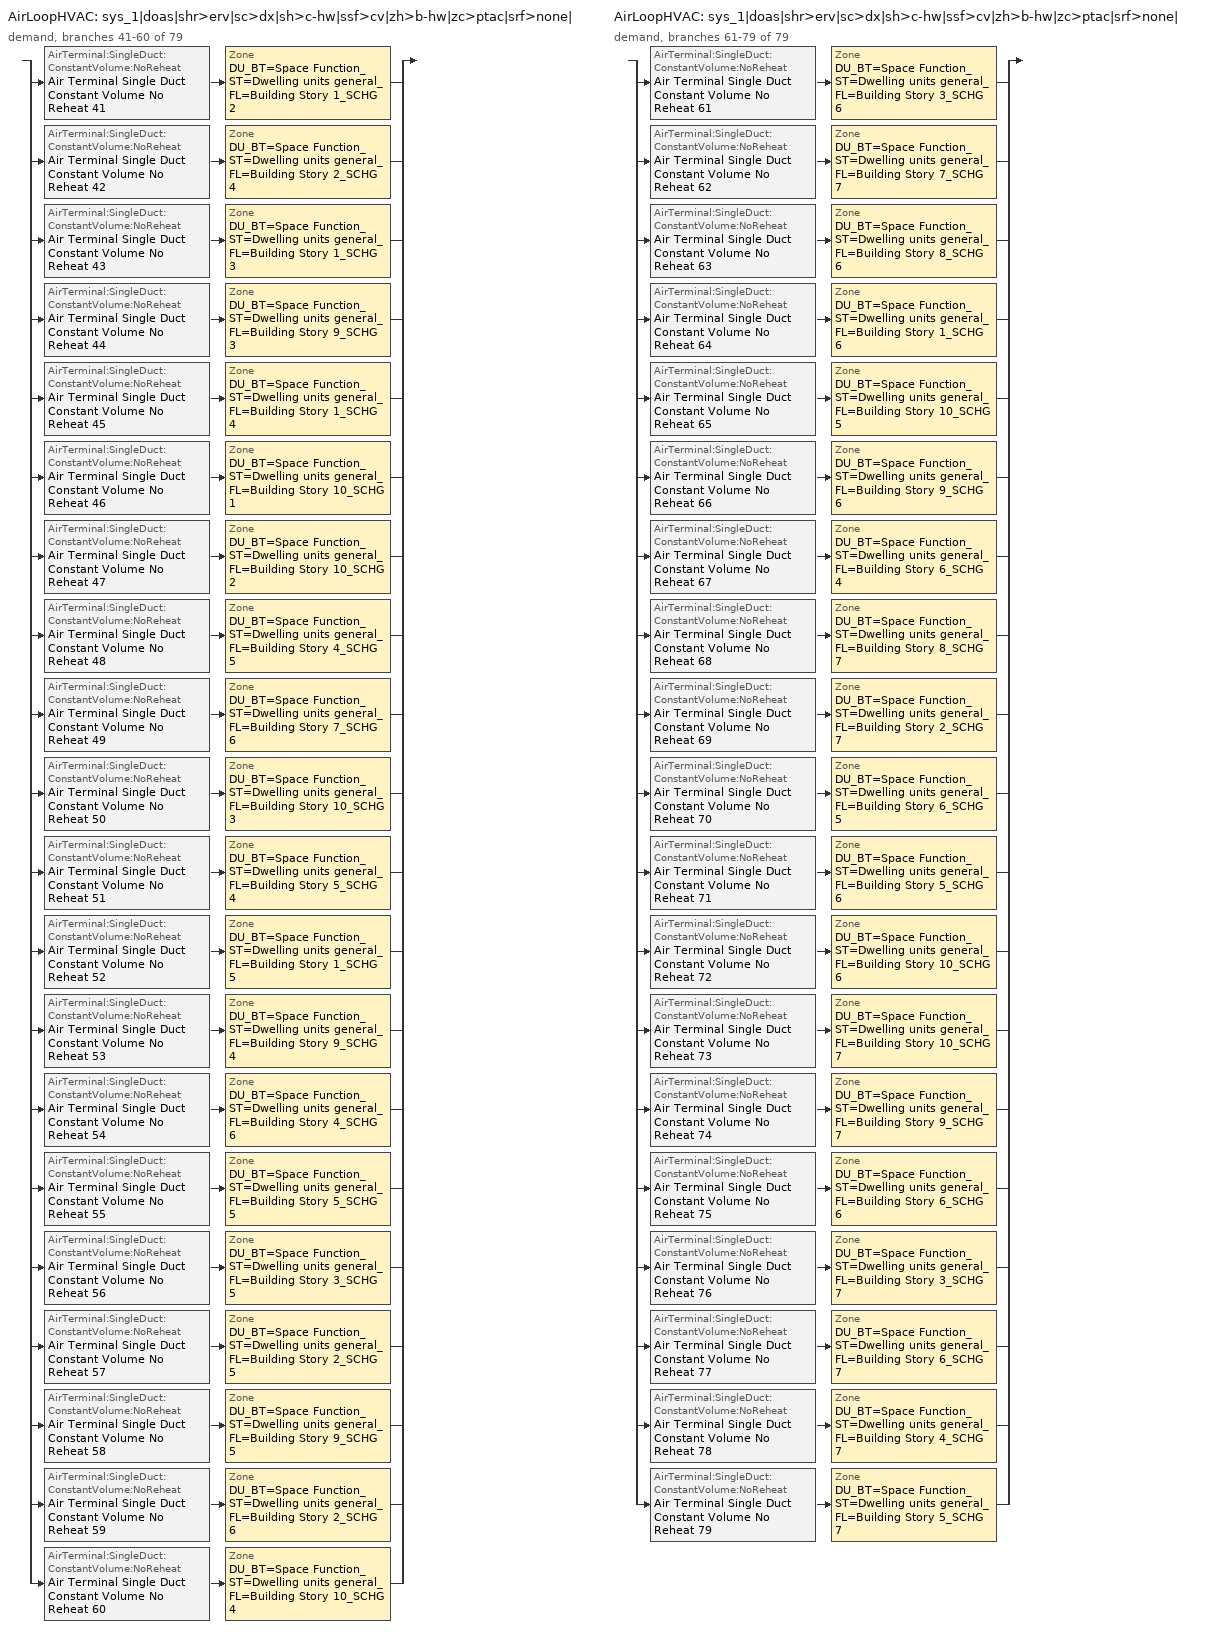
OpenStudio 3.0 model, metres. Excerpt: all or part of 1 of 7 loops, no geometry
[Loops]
AirLoopHVAC 'sys_1|doas|shr>erv|sc>dx|sh>c-hw|ssf>cv|zh>b-hw|zc>ptac|srf>none|'
 demand, branches 41-60 of 79: split
  | AirTerminal:SingleDuct:ConstantVolume:NoReheat 'Air Terminal Single Duct Constant Volume No Reheat 41' > Zone 'DU_BT=Space Function_ST=Dwelling units general_FL=Building Story 1_SCHG 2'
  | AirTerminal:SingleDuct:ConstantVolume:NoReheat 'Air Terminal Single Duct Constant Volume No Reheat 42' > Zone 'DU_BT=Space Function_ST=Dwelling units general_FL=Building Story 2_SCHG 4'
  | AirTerminal:SingleDuct:ConstantVolume:NoReheat 'Air Terminal Single Duct Constant Volume No Reheat 43' > Zone 'DU_BT=Space Function_ST=Dwelling units general_FL=Building Story 1_SCHG 3'
  | AirTerminal:SingleDuct:ConstantVolume:NoReheat 'Air Terminal Single Duct Constant Volume No Reheat 44' > Zone 'DU_BT=Space Function_ST=Dwelling units general_FL=Building Story 9_SCHG 3'
  | AirTerminal:SingleDuct:ConstantVolume:NoReheat 'Air Terminal Single Duct Constant Volume No Reheat 45' > Zone 'DU_BT=Space Function_ST=Dwelling units general_FL=Building Story 1_SCHG 4'
  | AirTerminal:SingleDuct:ConstantVolume:NoReheat 'Air Terminal Single Duct Constant Volume No Reheat 46' > Zone 'DU_BT=Space Function_ST=Dwelling units general_FL=Building Story 10_SCHG 1'
  | AirTerminal:SingleDuct:ConstantVolume:NoReheat 'Air Terminal Single Duct Constant Volume No Reheat 47' > Zone 'DU_BT=Space Function_ST=Dwelling units general_FL=Building Story 10_SCHG 2'
  | AirTerminal:SingleDuct:ConstantVolume:NoReheat 'Air Terminal Single Duct Constant Volume No Reheat 48' > Zone 'DU_BT=Space Function_ST=Dwelling units general_FL=Building Story 4_SCHG 5'
  | AirTerminal:SingleDuct:ConstantVolume:NoReheat 'Air Terminal Single Duct Constant Volume No Reheat 49' > Zone 'DU_BT=Space Function_ST=Dwelling units general_FL=Building Story 7_SCHG 6'
  | AirTerminal:SingleDuct:ConstantVolume:NoReheat 'Air Terminal Single Duct Constant Volume No Reheat 50' > Zone 'DU_BT=Space Function_ST=Dwelling units general_FL=Building Story 10_SCHG 3'
  | AirTerminal:SingleDuct:ConstantVolume:NoReheat 'Air Terminal Single Duct Constant Volume No Reheat 51' > Zone 'DU_BT=Space Function_ST=Dwelling units general_FL=Building Story 5_SCHG 4'
  | AirTerminal:SingleDuct:ConstantVolume:NoReheat 'Air Terminal Single Duct Constant Volume No Reheat 52' > Zone 'DU_BT=Space Function_ST=Dwelling units general_FL=Building Story 1_SCHG 5'
  | AirTerminal:SingleDuct:ConstantVolume:NoReheat 'Air Terminal Single Duct Constant Volume No Reheat 53' > Zone 'DU_BT=Space Function_ST=Dwelling units general_FL=Building Story 9_SCHG 4'
  | AirTerminal:SingleDuct:ConstantVolume:NoReheat 'Air Terminal Single Duct Constant Volume No Reheat 54' > Zone 'DU_BT=Space Function_ST=Dwelling units general_FL=Building Story 4_SCHG 6'
  | AirTerminal:SingleDuct:ConstantVolume:NoReheat 'Air Terminal Single Duct Constant Volume No Reheat 55' > Zone 'DU_BT=Space Function_ST=Dwelling units general_FL=Building Story 5_SCHG 5'
  | AirTerminal:SingleDuct:ConstantVolume:NoReheat 'Air Terminal Single Duct Constant Volume No Reheat 56' > Zone 'DU_BT=Space Function_ST=Dwelling units general_FL=Building Story 3_SCHG 5'
  | AirTerminal:SingleDuct:ConstantVolume:NoReheat 'Air Terminal Single Duct Constant Volume No Reheat 57' > Zone 'DU_BT=Space Function_ST=Dwelling units general_FL=Building Story 2_SCHG 5'
  | AirTerminal:SingleDuct:ConstantVolume:NoReheat 'Air Terminal Single Duct Constant Volume No Reheat 58' > Zone 'DU_BT=Space Function_ST=Dwelling units general_FL=Building Story 9_SCHG 5'
  | AirTerminal:SingleDuct:ConstantVolume:NoReheat 'Air Terminal Single Duct Constant Volume No Reheat 59' > Zone 'DU_BT=Space Function_ST=Dwelling units general_FL=Building Story 2_SCHG 6'
  | AirTerminal:SingleDuct:ConstantVolume:NoReheat 'Air Terminal Single Duct Constant Volume No Reheat 60' > Zone 'DU_BT=Space Function_ST=Dwelling units general_FL=Building Story 10_SCHG 4'
AirLoopHVAC 'sys_1|doas|shr>erv|sc>dx|sh>c-hw|ssf>cv|zh>b-hw|zc>ptac|srf>none|'
 demand, branches 61-79 of 79: split
  | AirTerminal:SingleDuct:ConstantVolume:NoReheat 'Air Terminal Single Duct Constant Volume No Reheat 61' > Zone 'DU_BT=Space Function_ST=Dwelling units general_FL=Building Story 3_SCHG 6'
  | AirTerminal:SingleDuct:ConstantVolume:NoReheat 'Air Terminal Single Duct Constant Volume No Reheat 62' > Zone 'DU_BT=Space Function_ST=Dwelling units general_FL=Building Story 7_SCHG 7'
  | AirTerminal:SingleDuct:ConstantVolume:NoReheat 'Air Terminal Single Duct Constant Volume No Reheat 63' > Zone 'DU_BT=Space Function_ST=Dwelling units general_FL=Building Story 8_SCHG 6'
  | AirTerminal:SingleDuct:ConstantVolume:NoReheat 'Air Terminal Single Duct Constant Volume No Reheat 64' > Zone 'DU_BT=Space Function_ST=Dwelling units general_FL=Building Story 1_SCHG 6'
  | AirTerminal:SingleDuct:ConstantVolume:NoReheat 'Air Terminal Single Duct Constant Volume No Reheat 65' > Zone 'DU_BT=Space Function_ST=Dwelling units general_FL=Building Story 10_SCHG 5'
  | AirTerminal:SingleDuct:ConstantVolume:NoReheat 'Air Terminal Single Duct Constant Volume No Reheat 66' > Zone 'DU_BT=Space Function_ST=Dwelling units general_FL=Building Story 9_SCHG 6'
  | AirTerminal:SingleDuct:ConstantVolume:NoReheat 'Air Terminal Single Duct Constant Volume No Reheat 67' > Zone 'DU_BT=Space Function_ST=Dwelling units general_FL=Building Story 6_SCHG 4'
  | AirTerminal:SingleDuct:ConstantVolume:NoReheat 'Air Terminal Single Duct Constant Volume No Reheat 68' > Zone 'DU_BT=Space Function_ST=Dwelling units general_FL=Building Story 8_SCHG 7'
  | AirTerminal:SingleDuct:ConstantVolume:NoReheat 'Air Terminal Single Duct Constant Volume No Reheat 69' > Zone 'DU_BT=Space Function_ST=Dwelling units general_FL=Building Story 2_SCHG 7'
  | AirTerminal:SingleDuct:ConstantVolume:NoReheat 'Air Terminal Single Duct Constant Volume No Reheat 70' > Zone 'DU_BT=Space Function_ST=Dwelling units general_FL=Building Story 6_SCHG 5'
  | AirTerminal:SingleDuct:ConstantVolume:NoReheat 'Air Terminal Single Duct Constant Volume No Reheat 71' > Zone 'DU_BT=Space Function_ST=Dwelling units general_FL=Building Story 5_SCHG 6'
  | AirTerminal:SingleDuct:ConstantVolume:NoReheat 'Air Terminal Single Duct Constant Volume No Reheat 72' > Zone 'DU_BT=Space Function_ST=Dwelling units general_FL=Building Story 10_SCHG 6'
  | AirTerminal:SingleDuct:ConstantVolume:NoReheat 'Air Terminal Single Duct Constant Volume No Reheat 73' > Zone 'DU_BT=Space Function_ST=Dwelling units general_FL=Building Story 10_SCHG 7'
  | AirTerminal:SingleDuct:ConstantVolume:NoReheat 'Air Terminal Single Duct Constant Volume No Reheat 74' > Zone 'DU_BT=Space Function_ST=Dwelling units general_FL=Building Story 9_SCHG 7'
  | AirTerminal:SingleDuct:ConstantVolume:NoReheat 'Air Terminal Single Duct Constant Volume No Reheat 75' > Zone 'DU_BT=Space Function_ST=Dwelling units general_FL=Building Story 6_SCHG 6'
  | AirTerminal:SingleDuct:ConstantVolume:NoReheat 'Air Terminal Single Duct Constant Volume No Reheat 76' > Zone 'DU_BT=Space Function_ST=Dwelling units general_FL=Building Story 3_SCHG 7'
  | AirTerminal:SingleDuct:ConstantVolume:NoReheat 'Air Terminal Single Duct Constant Volume No Reheat 77' > Zone 'DU_BT=Space Function_ST=Dwelling units general_FL=Building Story 6_SCHG 7'
  | AirTerminal:SingleDuct:ConstantVolume:NoReheat 'Air Terminal Single Duct Constant Volume No Reheat 78' > Zone 'DU_BT=Space Function_ST=Dwelling units general_FL=Building Story 4_SCHG 7'
  | AirTerminal:SingleDuct:ConstantVolume:NoReheat 'Air Terminal Single Duct Constant Volume No Reheat 79' > Zone 'DU_BT=Space Function_ST=Dwelling units general_FL=Building Story 5_SCHG 7'
[Sizing:Zone] Zone Cooling Design Supply Air Temperature Input Method=SupplyAirTemperature; Zone Cooling Design Supply Air Temperature {C}=13; Zone Cooling Design Supply Air Temperature Difference {deltaC}=11.11; Zone Heating Design Supply Air Temperature Input Method=SupplyAirTemperature; Zone Heating Design Supply Air Temperature {C}=43; Zone Heating Design Supply Air Temperature Difference {deltaC}=11.11; Zone Cooling Design Supply Air Humidity Ratio {kg-H2O/kg-air}=0.0085; Zone Heating Design Supply Air Humidity Ratio {kg-H2O/kg-air}=0.008; Zone Heating Sizing Factor=1.3; Zone Cooling Sizing Factor=1.1; Cooling Design Air Flow Method=DesignDay; Heating Design Air Flow Method=DesignDay; Account for Dedicated Outdoor Air System=No; Dedicated Outdoor Air System Control Strategy=NeutralSupplyAir; Dedicated Outdoor Air Low Setpoint Temperature for Design {C}=autosize; Dedicated Outdoor Air High Setpoint Temperature for Design {C}=autosize
DU_BT=Space Function_ST=Dwelling units general_FL=Building Story 1_SCHG 2; DU_BT=Space Function_ST=Dwelling units general_FL=Building Story 2_SCHG 4; DU_BT=Space Function_ST=Dwelling units general_FL=Building Story 1_SCHG 3; DU_BT=Space Function_ST=Dwelling units general_FL=Building Story 9_SCHG 3; DU_BT=Space Function_ST=Dwelling units general_FL=Building Story 1_SCHG 4; DU_BT=Space Function_ST=Dwelling units general_FL=Building Story 10_SCHG 1; DU_BT=Space Function_ST=Dwelling units general_FL=Building Story 10_SCHG 2; DU_BT=Space Function_ST=Dwelling units general_FL=Building Story 4_SCHG 5; DU_BT=Space Function_ST=Dwelling units general_FL=Building Story 7_SCHG 6; DU_BT=Space Function_ST=Dwelling units general_FL=Building Story 10_SCHG 3; DU_BT=Space Function_ST=Dwelling units general_FL=Building Story 5_SCHG 4; DU_BT=Space Function_ST=Dwelling units general_FL=Building Story 1_SCHG 5; DU_BT=Space Function_ST=Dwelling units general_FL=Building Story 9_SCHG 4; DU_BT=Space Function_ST=Dwelling units general_FL=Building Story 4_SCHG 6; DU_BT=Space Function_ST=Dwelling units general_FL=Building Story 5_SCHG 5; DU_BT=Space Function_ST=Dwelling units general_FL=Building Story 3_SCHG 5; DU_BT=Space Function_ST=Dwelling units general_FL=Building Story 2_SCHG 5; DU_BT=Space Function_ST=Dwelling units general_FL=Building Story 9_SCHG 5; DU_BT=Space Function_ST=Dwelling units general_FL=Building Story 2_SCHG 6; DU_BT=Space Function_ST=Dwelling units general_FL=Building Story 10_SCHG 4; DU_BT=Space Function_ST=Dwelling units general_FL=Building Story 3_SCHG 6; DU_BT=Space Function_ST=Dwelling units general_FL=Building Story 7_SCHG 7; DU_BT=Space Function_ST=Dwelling units general_FL=Building Story 8_SCHG 6; DU_BT=Space Function_ST=Dwelling units general_FL=Building Story 1_SCHG 6; DU_BT=Space Function_ST=Dwelling units general_FL=Building Story 10_SCHG 5; DU_BT=Space Function_ST=Dwelling units general_FL=Building Story 9_SCHG 6; DU_BT=Space Function_ST=Dwelling units general_FL=Building Story 6_SCHG 4; DU_BT=Space Function_ST=Dwelling units general_FL=Building Story 8_SCHG 7; DU_BT=Space Function_ST=Dwelling units general_FL=Building Story 2_SCHG 7; DU_BT=Space Function_ST=Dwelling units general_FL=Building Story 6_SCHG 5; DU_BT=Space Function_ST=Dwelling units general_FL=Building Story 5_SCHG 6; DU_BT=Space Function_ST=Dwelling units general_FL=Building Story 10_SCHG 6; DU_BT=Space Function_ST=Dwelling units general_FL=Building Story 10_SCHG 7; DU_BT=Space Function_ST=Dwelling units general_FL=Building Story 9_SCHG 7; DU_BT=Space Function_ST=Dwelling units general_FL=Building Story 6_SCHG 6; DU_BT=Space Function_ST=Dwelling units general_FL=Building Story 3_SCHG 7; DU_BT=Space Function_ST=Dwelling units general_FL=Building Story 6_SCHG 7; DU_BT=Space Function_ST=Dwelling units general_FL=Building Story 4_SCHG 7; DU_BT=Space Function_ST=Dwelling units general_FL=Building Story 5_SCHG 7
[Zone equipment]
DU_BT=Space Function_ST=Dwelling units general_FL=Building Story 1_SCHG 2: DU_BT=Space Function_ST=Dwelling units general_FL=Building Story 1_SCHG 2 PTAC, Zone HVAC Baseboard Convective Water 41, Air Terminal Single Duct Constant Volume No Reheat 41
DU_BT=Space Function_ST=Dwelling units general_FL=Building Story 2_SCHG 4: DU_BT=Space Function_ST=Dwelling units general_FL=Building Story 2_SCHG 4 PTAC, Zone HVAC Baseboard Convective Water 42, Air Terminal Single Duct Constant Volume No Reheat 42
DU_BT=Space Function_ST=Dwelling units general_FL=Building Story 1_SCHG 3: DU_BT=Space Function_ST=Dwelling units general_FL=Building Story 1_SCHG 3 PTAC, Zone HVAC Baseboard Convective Water 43, Air Terminal Single Duct Constant Volume No Reheat 43
DU_BT=Space Function_ST=Dwelling units general_FL=Building Story 9_SCHG 3: DU_BT=Space Function_ST=Dwelling units general_FL=Building Story 9_SCHG 3 PTAC, Zone HVAC Baseboard Convective Water 44, Air Terminal Single Duct Constant Volume No Reheat 44
DU_BT=Space Function_ST=Dwelling units general_FL=Building Story 1_SCHG 4: DU_BT=Space Function_ST=Dwelling units general_FL=Building Story 1_SCHG 4 PTAC, Zone HVAC Baseboard Convective Water 45, Air Terminal Single Duct Constant Volume No Reheat 45
DU_BT=Space Function_ST=Dwelling units general_FL=Building Story 10_SCHG 1: DU_BT=Space Function_ST=Dwelling units general_FL=Building Story 10_SCHG 1 PTAC, Zone HVAC Baseboard Convective Water 46, Air Terminal Single Duct Constant Volume No Reheat 46
DU_BT=Space Function_ST=Dwelling units general_FL=Building Story 10_SCHG 2: DU_BT=Space Function_ST=Dwelling units general_FL=Building Story 10_SCHG 2 PTAC, Zone HVAC Baseboard Convective Water 47, Air Terminal Single Duct Constant Volume No Reheat 47
DU_BT=Space Function_ST=Dwelling units general_FL=Building Story 4_SCHG 5: DU_BT=Space Function_ST=Dwelling units general_FL=Building Story 4_SCHG 5 PTAC, Zone HVAC Baseboard Convective Water 48, Air Terminal Single Duct Constant Volume No Reheat 48
DU_BT=Space Function_ST=Dwelling units general_FL=Building Story 7_SCHG 6: DU_BT=Space Function_ST=Dwelling units general_FL=Building Story 7_SCHG 6 PTAC, Zone HVAC Baseboard Convective Water 49, Air Terminal Single Duct Constant Volume No Reheat 49
DU_BT=Space Function_ST=Dwelling units general_FL=Building Story 10_SCHG 3: DU_BT=Space Function_ST=Dwelling units general_FL=Building Story 10_SCHG 3 PTAC, Zone HVAC Baseboard Convective Water 50, Air Terminal Single Duct Constant Volume No Reheat 50
DU_BT=Space Function_ST=Dwelling units general_FL=Building Story 5_SCHG 4: DU_BT=Space Function_ST=Dwelling units general_FL=Building Story 5_SCHG 4 PTAC, Zone HVAC Baseboard Convective Water 51, Air Terminal Single Duct Constant Volume No Reheat 51
DU_BT=Space Function_ST=Dwelling units general_FL=Building Story 1_SCHG 5: DU_BT=Space Function_ST=Dwelling units general_FL=Building Story 1_SCHG 5 PTAC, Zone HVAC Baseboard Convective Water 52, Air Terminal Single Duct Constant Volume No Reheat 52
DU_BT=Space Function_ST=Dwelling units general_FL=Building Story 9_SCHG 4: DU_BT=Space Function_ST=Dwelling units general_FL=Building Story 9_SCHG 4 PTAC, Zone HVAC Baseboard Convective Water 53, Air Terminal Single Duct Constant Volume No Reheat 53
DU_BT=Space Function_ST=Dwelling units general_FL=Building Story 4_SCHG 6: DU_BT=Space Function_ST=Dwelling units general_FL=Building Story 4_SCHG 6 PTAC, Zone HVAC Baseboard Convective Water 54, Air Terminal Single Duct Constant Volume No Reheat 54
DU_BT=Space Function_ST=Dwelling units general_FL=Building Story 5_SCHG 5: DU_BT=Space Function_ST=Dwelling units general_FL=Building Story 5_SCHG 5 PTAC, Zone HVAC Baseboard Convective Water 55, Air Terminal Single Duct Constant Volume No Reheat 55
DU_BT=Space Function_ST=Dwelling units general_FL=Building Story 3_SCHG 5: DU_BT=Space Function_ST=Dwelling units general_FL=Building Story 3_SCHG 5 PTAC, Zone HVAC Baseboard Convective Water 56, Air Terminal Single Duct Constant Volume No Reheat 56
DU_BT=Space Function_ST=Dwelling units general_FL=Building Story 2_SCHG 5: DU_BT=Space Function_ST=Dwelling units general_FL=Building Story 2_SCHG 5 PTAC, Zone HVAC Baseboard Convective Water 57, Air Terminal Single Duct Constant Volume No Reheat 57
DU_BT=Space Function_ST=Dwelling units general_FL=Building Story 9_SCHG 5: DU_BT=Space Function_ST=Dwelling units general_FL=Building Story 9_SCHG 5 PTAC, Zone HVAC Baseboard Convective Water 58, Air Terminal Single Duct Constant Volume No Reheat 58
DU_BT=Space Function_ST=Dwelling units general_FL=Building Story 2_SCHG 6: DU_BT=Space Function_ST=Dwelling units general_FL=Building Story 2_SCHG 6 PTAC, Zone HVAC Baseboard Convective Water 59, Air Terminal Single Duct Constant Volume No Reheat 59
DU_BT=Space Function_ST=Dwelling units general_FL=Building Story 10_SCHG 4: DU_BT=Space Function_ST=Dwelling units general_FL=Building Story 10_SCHG 4 PTAC, Zone HVAC Baseboard Convective Water 60, Air Terminal Single Duct Constant Volume No Reheat 60
DU_BT=Space Function_ST=Dwelling units general_FL=Building Story 3_SCHG 6: DU_BT=Space Function_ST=Dwelling units general_FL=Building Story 3_SCHG 6 PTAC, Zone HVAC Baseboard Convective Water 61, Air Terminal Single Duct Constant Volume No Reheat 61
DU_BT=Space Function_ST=Dwelling units general_FL=Building Story 7_SCHG 7: DU_BT=Space Function_ST=Dwelling units general_FL=Building Story 7_SCHG 7 PTAC, Zone HVAC Baseboard Convective Water 62, Air Terminal Single Duct Constant Volume No Reheat 62
DU_BT=Space Function_ST=Dwelling units general_FL=Building Story 8_SCHG 6: DU_BT=Space Function_ST=Dwelling units general_FL=Building Story 8_SCHG 6 PTAC, Zone HVAC Baseboard Convective Water 63, Air Terminal Single Duct Constant Volume No Reheat 63
DU_BT=Space Function_ST=Dwelling units general_FL=Building Story 1_SCHG 6: DU_BT=Space Function_ST=Dwelling units general_FL=Building Story 1_SCHG 6 PTAC, Zone HVAC Baseboard Convective Water 64, Air Terminal Single Duct Constant Volume No Reheat 64
DU_BT=Space Function_ST=Dwelling units general_FL=Building Story 10_SCHG 5: DU_BT=Space Function_ST=Dwelling units general_FL=Building Story 10_SCHG 5 PTAC, Zone HVAC Baseboard Convective Water 65, Air Terminal Single Duct Constant Volume No Reheat 65
DU_BT=Space Function_ST=Dwelling units general_FL=Building Story 9_SCHG 6: DU_BT=Space Function_ST=Dwelling units general_FL=Building Story 9_SCHG 6 PTAC, Zone HVAC Baseboard Convective Water 66, Air Terminal Single Duct Constant Volume No Reheat 66
DU_BT=Space Function_ST=Dwelling units general_FL=Building Story 6_SCHG 4: DU_BT=Space Function_ST=Dwelling units general_FL=Building Story 6_SCHG 4 PTAC, Zone HVAC Baseboard Convective Water 67, Air Terminal Single Duct Constant Volume No Reheat 67
DU_BT=Space Function_ST=Dwelling units general_FL=Building Story 8_SCHG 7: DU_BT=Space Function_ST=Dwelling units general_FL=Building Story 8_SCHG 7 PTAC, Zone HVAC Baseboard Convective Water 68, Air Terminal Single Duct Constant Volume No Reheat 68
DU_BT=Space Function_ST=Dwelling units general_FL=Building Story 2_SCHG 7: DU_BT=Space Function_ST=Dwelling units general_FL=Building Story 2_SCHG 7 PTAC, Zone HVAC Baseboard Convective Water 69, Air Terminal Single Duct Constant Volume No Reheat 69
DU_BT=Space Function_ST=Dwelling units general_FL=Building Story 6_SCHG 5: DU_BT=Space Function_ST=Dwelling units general_FL=Building Story 6_SCHG 5 PTAC, Zone HVAC Baseboard Convective Water 70, Air Terminal Single Duct Constant Volume No Reheat 70
DU_BT=Space Function_ST=Dwelling units general_FL=Building Story 5_SCHG 6: DU_BT=Space Function_ST=Dwelling units general_FL=Building Story 5_SCHG 6 PTAC, Zone HVAC Baseboard Convective Water 71, Air Terminal Single Duct Constant Volume No Reheat 71
DU_BT=Space Function_ST=Dwelling units general_FL=Building Story 10_SCHG 6: DU_BT=Space Function_ST=Dwelling units general_FL=Building Story 10_SCHG 6 PTAC, Zone HVAC Baseboard Convective Water 72, Air Terminal Single Duct Constant Volume No Reheat 72
DU_BT=Space Function_ST=Dwelling units general_FL=Building Story 10_SCHG 7: DU_BT=Space Function_ST=Dwelling units general_FL=Building Story 10_SCHG 7 PTAC, Zone HVAC Baseboard Convective Water 73, Air Terminal Single Duct Constant Volume No Reheat 73
DU_BT=Space Function_ST=Dwelling units general_FL=Building Story 9_SCHG 7: DU_BT=Space Function_ST=Dwelling units general_FL=Building Story 9_SCHG 7 PTAC, Zone HVAC Baseboard Convective Water 74, Air Terminal Single Duct Constant Volume No Reheat 74
DU_BT=Space Function_ST=Dwelling units general_FL=Building Story 6_SCHG 6: DU_BT=Space Function_ST=Dwelling units general_FL=Building Story 6_SCHG 6 PTAC, Zone HVAC Baseboard Convective Water 75, Air Terminal Single Duct Constant Volume No Reheat 75
DU_BT=Space Function_ST=Dwelling units general_FL=Building Story 3_SCHG 7: DU_BT=Space Function_ST=Dwelling units general_FL=Building Story 3_SCHG 7 PTAC, Zone HVAC Baseboard Convective Water 76, Air Terminal Single Duct Constant Volume No Reheat 76
DU_BT=Space Function_ST=Dwelling units general_FL=Building Story 6_SCHG 7: DU_BT=Space Function_ST=Dwelling units general_FL=Building Story 6_SCHG 7 PTAC, Zone HVAC Baseboard Convective Water 77, Air Terminal Single Duct Constant Volume No Reheat 77
DU_BT=Space Function_ST=Dwelling units general_FL=Building Story 4_SCHG 7: DU_BT=Space Function_ST=Dwelling units general_FL=Building Story 4_SCHG 7 PTAC, Zone HVAC Baseboard Convective Water 78, Air Terminal Single Duct Constant Volume No Reheat 78
DU_BT=Space Function_ST=Dwelling units general_FL=Building Story 5_SCHG 7: DU_BT=Space Function_ST=Dwelling units general_FL=Building Story 5_SCHG 7 PTAC, Zone HVAC Baseboard Convective Water 79, Air Terminal Single Duct Constant Volume No Reheat 79
[Fan:ConstantVolume] Availability Schedule=Always On Discrete; Fan Total Efficiency=0.39975; Pressure Rise {Pa}=640; Maximum Flow Rate {m3/s}=AutoSize; Motor Efficiency=0.615
Fan Constant Volume 42; Fan Constant Volume 43; Fan Constant Volume 44; Fan Constant Volume 45; Fan Constant Volume 46; Fan Constant Volume 47; Fan Constant Volume 48; Fan Constant Volume 49; Fan Constant Volume 50; Fan Constant Volume 51; Fan Constant Volume 52; Fan Constant Volume 53; Fan Constant Volume 54; Fan Constant Volume 55; Fan Constant Volume 56; Fan Constant Volume 57; Fan Constant Volume 58; Fan Constant Volume 59; Fan Constant Volume 60; Fan Constant Volume 61; Fan Constant Volume 62; Fan Constant Volume 63; Fan Constant Volume 64; Fan Constant Volume 65; Fan Constant Volume 66; Fan Constant Volume 67; Fan Constant Volume 68; Fan Constant Volume 69; Fan Constant Volume 70; Fan Constant Volume 71; Fan Constant Volume 72; Fan Constant Volume 73; Fan Constant Volume 74; Fan Constant Volume 75; Fan Constant Volume 76; Fan Constant Volume 77; Fan Constant Volume 78; Fan Constant Volume 79; Fan Constant Volume 80
[Coil:Cooling:DX:SingleSpeed] Availability Schedule=Always On Discrete; Rated Total Cooling Capacity {W}=autosize; Rated Sensible Heat Ratio=autosize; Rated Air Flow Rate {m3/s}=autosize; Rated Evaporator Fan Power Per Volume Flow Rate {W/(m3/s)}=773.3; Total Cooling Capacity Function of Temperature Curve=DXCOOL-NECB2011-REF-CAPFT; Total Cooling Capacity Function of Flow Fraction Curve=DXCOOL-NECB2011-REF-CAPFFLOW; Energy Input Ratio Function of Temperature Curve=DXCOOL-NECB2011-REF-COOLEIRFT; Energy Input Ratio Function of Flow Fraction Curve=DXCOOL-NECB2011-REF-COOLEIRFFLOW; Part Load Fraction Correlation Curve=DXCOOL-NECB2011-REF-COOLPLFFPLR; Minimum Outdoor Dry-Bulb Temperature for Compressor Operation {C}=-25; Condenser Type=AirCooled; Evaporative Condenser Effectiveness=0; Evaporative Condenser Air Flow Rate {m3/s}=Autosize; Evaporative Condenser Pump Rated Power Consumption {W}=Autosize; Crankcase Heater Capacity {W}=0; Maximum Outdoor Dry-Bulb Temperature for Crankcase Heater Operation {C}=0; Basin Heater Capacity {W/K}=0; Basin Heater Setpoint Temperature {C}=10
Name | Rated COP {W/W}
Coil Cooling DX Single Speed 41 6kBtu/hr 11.0EER; Coil Cooling DX Single Speed 52 7kBtu/hr 11.0EER; Coil Cooling DX Single Speed 69 7kBtu/hr 11.0EER | 3.80183
Coil Cooling DX Single Speed 42 15kBtu/hr 9.4EER | 3.25787
Coil Cooling DX Single Speed 43 9kBtu/hr 10.6EER | 3.65429
Coil Cooling DX Single Speed 44 14kBtu/hr 9.5EER | 3.29957
Coil Cooling DX Single Speed 45 12kBtu/hr 9.9EER | 3.43181
Coil Cooling DX Single Speed 46 17kBtu/hr 9.3EER; Coil Cooling DX Single Speed 47 16kBtu/hr 9.3EER; Coil Cooling DX Single Speed 60 21kBtu/hr 9.3EER; Coil Cooling DX Single Speed 65 16kBtu/hr 9.3EER; Coil Cooling DX Single Speed 72 18kBtu/hr 9.3EER; Coil Cooling DX Single Speed 73 19kBtu/hr 9.3EER; Coil Cooling DX Single Speed 74 16kBtu/hr 9.3EER | 3.23448
Coil Cooling DX Single Speed 48 7kBtu/hr 11.0EER | 3.79491
Coil Cooling DX Single Speed 49 9kBtu/hr 10.5EER | 3.63666
Coil Cooling DX Single Speed 50 12kBtu/hr 9.9EER | 3.44584
Coil Cooling DX Single Speed 51 7kBtu/hr 11.0EER | 3.79397
Coil Cooling DX Single Speed 53 12kBtu/hr 9.9EER | 3.44906
Coil Cooling DX Single Speed 54 13kBtu/hr 9.7EER | 3.35147
Coil Cooling DX Single Speed 55 7kBtu/hr 11.0EER | 3.78507
Coil Cooling DX Single Speed 56 7kBtu/hr 11.0EER | 3.79711
Coil Cooling DX Single Speed 57 13kBtu/hr 9.7EER | 3.36491
Coil Cooling DX Single Speed 58 10kBtu/hr 10.4EER | 3.60401
Coil Cooling DX Single Speed 59 12kBtu/hr 9.9EER | 3.42158
Coil Cooling DX Single Speed 61 9kBtu/hr 10.5EER | 3.64374
Coil Cooling DX Single Speed 62 7kBtu/hr 11.0EER | 3.78345
Coil Cooling DX Single Speed 63 13kBtu/hr 9.6EER | 3.34175
Coil Cooling DX Single Speed 64 15kBtu/hr 9.4EER | 3.25397
Coil Cooling DX Single Speed 66 8kBtu/hr 10.9EER | 3.74939
Coil Cooling DX Single Speed 67 7kBtu/hr 11.0EER | 3.78439
Coil Cooling DX Single Speed 68 9kBtu/hr 10.5EER | 3.63447
Coil Cooling DX Single Speed 70 7kBtu/hr 11.0EER | 3.79329
Coil Cooling DX Single Speed 71 12kBtu/hr 9.9EER | 3.43381
Coil Cooling DX Single Speed 75 13kBtu/hr 9.6EER | 3.34743
Coil Cooling DX Single Speed 76 15kBtu/hr 9.4EER | 3.24995
Coil Cooling DX Single Speed 77 15kBtu/hr 9.3EER | 3.24166
Coil Cooling DX Single Speed 78 12kBtu/hr 9.9EER | 3.43459
Coil Cooling DX Single Speed 79 9kBtu/hr 10.5EER | 3.63918
[Coil:Heating:Electric] Availability Schedule=ON_OFF_ALWAYS_OFF
Coil Heating Electric 41; Coil Heating Electric 42; Coil Heating Electric 43; Coil Heating Electric 44; Coil Heating Electric 45; Coil Heating Electric 46; Coil Heating Electric 47; Coil Heating Electric 48; Coil Heating Electric 49; Coil Heating Electric 50; Coil Heating Electric 51; Coil Heating Electric 52; Coil Heating Electric 53; Coil Heating Electric 54; Coil Heating Electric 55; Coil Heating Electric 56; Coil Heating Electric 57; Coil Heating Electric 58; Coil Heating Electric 59; Coil Heating Electric 60; Coil Heating Electric 61; Coil Heating Electric 62; Coil Heating Electric 63; Coil Heating Electric 64; Coil Heating Electric 65; Coil Heating Electric 66; Coil Heating Electric 67; Coil Heating Electric 68; Coil Heating Electric 69; Coil Heating Electric 70; Coil Heating Electric 71; Coil Heating Electric 72; Coil Heating Electric 73; Coil Heating Electric 74; Coil Heating Electric 75; Coil Heating Electric 76; Coil Heating Electric 77; Coil Heating Electric 78; Coil Heating Electric 79
[ZoneHVAC:PackagedTerminalAirConditioner] Availability Schedule=Always On Discrete; Supply Air Flow Rate During Cooling Operation {m3/s}=Autosize; Supply Air Flow Rate During Heating Operation {m3/s}=Autosize; Supply Air Flow Rate When No Cooling or Heating is Needed {m3/s}=Autosize; Outdoor Air Flow Rate During Cooling Operation {m3/s}=1e-05; Outdoor Air Flow Rate During Heating Operation {m3/s}=1e-05; Outdoor Air Flow Rate When No Cooling or Heating is Needed {m3/s}=1e-05; Fan Placement=DrawThrough
Name | Supply Air Fan | Heating Coil | Cooling Coil
DU_BT=Space Function_ST=Dwelling units general_FL=Building Story 1_SCHG 2 PTAC | Fan Constant Volume 42 | Coil Heating Electric 41 | Coil Cooling DX Single Speed 41 6kBtu/hr 11.0EER
DU_BT=Space Function_ST=Dwelling units general_FL=Building Story 2_SCHG 4 PTAC | Fan Constant Volume 43 | Coil Heating Electric 42 | Coil Cooling DX Single Speed 42 15kBtu/hr 9.4EER
DU_BT=Space Function_ST=Dwelling units general_FL=Building Story 1_SCHG 3 PTAC | Fan Constant Volume 44 | Coil Heating Electric 43 | Coil Cooling DX Single Speed 43 9kBtu/hr 10.6EER
DU_BT=Space Function_ST=Dwelling units general_FL=Building Story 9_SCHG 3 PTAC | Fan Constant Volume 45 | Coil Heating Electric 44 | Coil Cooling DX Single Speed 44 14kBtu/hr 9.5EER
DU_BT=Space Function_ST=Dwelling units general_FL=Building Story 1_SCHG 4 PTAC | Fan Constant Volume 46 | Coil Heating Electric 45 | Coil Cooling DX Single Speed 45 12kBtu/hr 9.9EER
DU_BT=Space Function_ST=Dwelling units general_FL=Building Story 10_SCHG 1 PTAC | Fan Constant Volume 47 | Coil Heating Electric 46 | Coil Cooling DX Single Speed 46 17kBtu/hr 9.3EER
DU_BT=Space Function_ST=Dwelling units general_FL=Building Story 10_SCHG 2 PTAC | Fan Constant Volume 48 | Coil Heating Electric 47 | Coil Cooling DX Single Speed 47 16kBtu/hr 9.3EER
DU_BT=Space Function_ST=Dwelling units general_FL=Building Story 4_SCHG 5 PTAC | Fan Constant Volume 49 | Coil Heating Electric 48 | Coil Cooling DX Single Speed 48 7kBtu/hr 11.0EER
DU_BT=Space Function_ST=Dwelling units general_FL=Building Story 7_SCHG 6 PTAC | Fan Constant Volume 50 | Coil Heating Electric 49 | Coil Cooling DX Single Speed 49 9kBtu/hr 10.5EER
DU_BT=Space Function_ST=Dwelling units general_FL=Building Story 10_SCHG 3 PTAC | Fan Constant Volume 51 | Coil Heating Electric 50 | Coil Cooling DX Single Speed 50 12kBtu/hr 9.9EER
DU_BT=Space Function_ST=Dwelling units general_FL=Building Story 5_SCHG 4 PTAC | Fan Constant Volume 52 | Coil Heating Electric 51 | Coil Cooling DX Single Speed 51 7kBtu/hr 11.0EER
DU_BT=Space Function_ST=Dwelling units general_FL=Building Story 1_SCHG 5 PTAC | Fan Constant Volume 53 | Coil Heating Electric 52 | Coil Cooling DX Single Speed 52 7kBtu/hr 11.0EER
DU_BT=Space Function_ST=Dwelling units general_FL=Building Story 9_SCHG 4 PTAC | Fan Constant Volume 54 | Coil Heating Electric 53 | Coil Cooling DX Single Speed 53 12kBtu/hr 9.9EER
DU_BT=Space Function_ST=Dwelling units general_FL=Building Story 4_SCHG 6 PTAC | Fan Constant Volume 55 | Coil Heating Electric 54 | Coil Cooling DX Single Speed 54 13kBtu/hr 9.7EER
DU_BT=Space Function_ST=Dwelling units general_FL=Building Story 5_SCHG 5 PTAC | Fan Constant Volume 56 | Coil Heating Electric 55 | Coil Cooling DX Single Speed 55 7kBtu/hr 11.0EER
DU_BT=Space Function_ST=Dwelling units general_FL=Building Story 3_SCHG 5 PTAC | Fan Constant Volume 57 | Coil Heating Electric 56 | Coil Cooling DX Single Speed 56 7kBtu/hr 11.0EER
DU_BT=Space Function_ST=Dwelling units general_FL=Building Story 2_SCHG 5 PTAC | Fan Constant Volume 58 | Coil Heating Electric 57 | Coil Cooling DX Single Speed 57 13kBtu/hr 9.7EER
DU_BT=Space Function_ST=Dwelling units general_FL=Building Story 9_SCHG 5 PTAC | Fan Constant Volume 59 | Coil Heating Electric 58 | Coil Cooling DX Single Speed 58 10kBtu/hr 10.4EER
DU_BT=Space Function_ST=Dwelling units general_FL=Building Story 2_SCHG 6 PTAC | Fan Constant Volume 60 | Coil Heating Electric 59 | Coil Cooling DX Single Speed 59 12kBtu/hr 9.9EER
DU_BT=Space Function_ST=Dwelling units general_FL=Building Story 10_SCHG 4 PTAC | Fan Constant Volume 61 | Coil Heating Electric 60 | Coil Cooling DX Single Speed 60 21kBtu/hr 9.3EER
DU_BT=Space Function_ST=Dwelling units general_FL=Building Story 3_SCHG 6 PTAC | Fan Constant Volume 62 | Coil Heating Electric 61 | Coil Cooling DX Single Speed 61 9kBtu/hr 10.5EER
DU_BT=Space Function_ST=Dwelling units general_FL=Building Story 7_SCHG 7 PTAC | Fan Constant Volume 63 | Coil Heating Electric 62 | Coil Cooling DX Single Speed 62 7kBtu/hr 11.0EER
DU_BT=Space Function_ST=Dwelling units general_FL=Building Story 8_SCHG 6 PTAC | Fan Constant Volume 64 | Coil Heating Electric 63 | Coil Cooling DX Single Speed 63 13kBtu/hr 9.6EER
DU_BT=Space Function_ST=Dwelling units general_FL=Building Story 1_SCHG 6 PTAC | Fan Constant Volume 65 | Coil Heating Electric 64 | Coil Cooling DX Single Speed 64 15kBtu/hr 9.4EER
DU_BT=Space Function_ST=Dwelling units general_FL=Building Story 10_SCHG 5 PTAC | Fan Constant Volume 66 | Coil Heating Electric 65 | Coil Cooling DX Single Speed 65 16kBtu/hr 9.3EER
DU_BT=Space Function_ST=Dwelling units general_FL=Building Story 9_SCHG 6 PTAC | Fan Constant Volume 67 | Coil Heating Electric 66 | Coil Cooling DX Single Speed 66 8kBtu/hr 10.9EER
DU_BT=Space Function_ST=Dwelling units general_FL=Building Story 6_SCHG 4 PTAC | Fan Constant Volume 68 | Coil Heating Electric 67 | Coil Cooling DX Single Speed 67 7kBtu/hr 11.0EER
DU_BT=Space Function_ST=Dwelling units general_FL=Building Story 8_SCHG 7 PTAC | Fan Constant Volume 69 | Coil Heating Electric 68 | Coil Cooling DX Single Speed 68 9kBtu/hr 10.5EER
DU_BT=Space Function_ST=Dwelling units general_FL=Building Story 2_SCHG 7 PTAC | Fan Constant Volume 70 | Coil Heating Electric 69 | Coil Cooling DX Single Speed 69 7kBtu/hr 11.0EER
DU_BT=Space Function_ST=Dwelling units general_FL=Building Story 6_SCHG 5 PTAC | Fan Constant Volume 71 | Coil Heating Electric 70 | Coil Cooling DX Single Speed 70 7kBtu/hr 11.0EER
DU_BT=Space Function_ST=Dwelling units general_FL=Building Story 5_SCHG 6 PTAC | Fan Constant Volume 72 | Coil Heating Electric 71 | Coil Cooling DX Single Speed 71 12kBtu/hr 9.9EER
DU_BT=Space Function_ST=Dwelling units general_FL=Building Story 10_SCHG 6 PTAC | Fan Constant Volume 73 | Coil Heating Electric 72 | Coil Cooling DX Single Speed 72 18kBtu/hr 9.3EER
DU_BT=Space Function_ST=Dwelling units general_FL=Building Story 10_SCHG 7 PTAC | Fan Constant Volume 74 | Coil Heating Electric 73 | Coil Cooling DX Single Speed 73 19kBtu/hr 9.3EER
DU_BT=Space Function_ST=Dwelling units general_FL=Building Story 9_SCHG 7 PTAC | Fan Constant Volume 75 | Coil Heating Electric 74 | Coil Cooling DX Single Speed 74 16kBtu/hr 9.3EER
DU_BT=Space Function_ST=Dwelling units general_FL=Building Story 6_SCHG 6 PTAC | Fan Constant Volume 76 | Coil Heating Electric 75 | Coil Cooling DX Single Speed 75 13kBtu/hr 9.6EER
DU_BT=Space Function_ST=Dwelling units general_FL=Building Story 3_SCHG 7 PTAC | Fan Constant Volume 77 | Coil Heating Electric 76 | Coil Cooling DX Single Speed 76 15kBtu/hr 9.4EER
DU_BT=Space Function_ST=Dwelling units general_FL=Building Story 6_SCHG 7 PTAC | Fan Constant Volume 78 | Coil Heating Electric 77 | Coil Cooling DX Single Speed 77 15kBtu/hr 9.3EER
DU_BT=Space Function_ST=Dwelling units general_FL=Building Story 4_SCHG 7 PTAC | Fan Constant Volume 79 | Coil Heating Electric 78 | Coil Cooling DX Single Speed 78 12kBtu/hr 9.9EER
DU_BT=Space Function_ST=Dwelling units general_FL=Building Story 5_SCHG 7 PTAC | Fan Constant Volume 80 | Coil Heating Electric 79 | Coil Cooling DX Single Speed 79 9kBtu/hr 10.5EER
[AirTerminal:SingleDuct:ConstantVolume:NoReheat] Availability Schedule=Always On Discrete; Maximum Air Flow Rate {m3/s}=AutoSize
Air Terminal Single Duct Constant Volume No Reheat 41; Air Terminal Single Duct Constant Volume No Reheat 42; Air Terminal Single Duct Constant Volume No Reheat 43; Air Terminal Single Duct Constant Volume No Reheat 44; Air Terminal Single Duct Constant Volume No Reheat 45; Air Terminal Single Duct Constant Volume No Reheat 46; Air Terminal Single Duct Constant Volume No Reheat 47; Air Terminal Single Duct Constant Volume No Reheat 48; Air Terminal Single Duct Constant Volume No Reheat 49; Air Terminal Single Duct Constant Volume No Reheat 50; Air Terminal Single Duct Constant Volume No Reheat 51; Air Terminal Single Duct Constant Volume No Reheat 52; Air Terminal Single Duct Constant Volume No Reheat 53; Air Terminal Single Duct Constant Volume No Reheat 54; Air Terminal Single Duct Constant Volume No Reheat 55; Air Terminal Single Duct Constant Volume No Reheat 56; Air Terminal Single Duct Constant Volume No Reheat 57; Air Terminal Single Duct Constant Volume No Reheat 58; Air Terminal Single Duct Constant Volume No Reheat 59; Air Terminal Single Duct Constant Volume No Reheat 60; Air Terminal Single Duct Constant Volume No Reheat 61; Air Terminal Single Duct Constant Volume No Reheat 62; Air Terminal Single Duct Constant Volume No Reheat 63; Air Terminal Single Duct Constant Volume No Reheat 64; Air Terminal Single Duct Constant Volume No Reheat 65; Air Terminal Single Duct Constant Volume No Reheat 66; Air Terminal Single Duct Constant Volume No Reheat 67; Air Terminal Single Duct Constant Volume No Reheat 68; Air Terminal Single Duct Constant Volume No Reheat 69; Air Terminal Single Duct Constant Volume No Reheat 70; Air Terminal Single Duct Constant Volume No Reheat 71; Air Terminal Single Duct Constant Volume No Reheat 72; Air Terminal Single Duct Constant Volume No Reheat 73; Air Terminal Single Duct Constant Volume No Reheat 74; Air Terminal Single Duct Constant Volume No Reheat 75; Air Terminal Single Duct Constant Volume No Reheat 76; Air Terminal Single Duct Constant Volume No Reheat 77; Air Terminal Single Duct Constant Volume No Reheat 78; Air Terminal Single Duct Constant Volume No Reheat 79
[Schedule:Constant]
Always On Discrete: Value=1
[Schedule:Ruleset]
ON_OFF_ALWAYS_OFF: Default Day Schedule=Schedule Day 3
[Schedule:Day]
Schedule Day 3; wkdON_OFF_ALWAYS_OFF 1; satON_OFF_ALWAYS_OFF 1; sunON_OFF_ALWAYS_OFF 1: 1, 0, 0, 2, 0, 0, 3, 0, 0, 4, 0, 0, 5, 0, 0, 6, 0, 0, 7, 0, 0, 8, 0, 0, 9, 0, 0, 10, 0, 0, 11, 0, 0, 12, 0, 0, 13, 0, 0, 14, 0, 0, 15, 0, 0, 16, 0, 0, 17, 0, 0, 18, 0, 0, 19, 0, 0, 20, 0, 0, 21, 0, 0, 22, 0, 0, 23, 0, 0, 24, 0, 0
[Schedule:Rule] Schedule Ruleset=ON_OFF_ALWAYS_OFF; Date Specification Type=DateRange; Start Month=1; Start Day=1; End Month=12; End Day=31
Name | Rule Order | Day Schedule | Apply Sunday | Apply Monday | Apply Tuesday | Apply Wednesday | Apply Thursday | Apply Friday | Apply Saturday
wkdON_OFF_ALWAYS_OFF rule | 2 | wkdON_OFF_ALWAYS_OFF 1 | No | Yes | Yes | Yes | Yes | Yes | No
satON_OFF_ALWAYS_OFFrule | 1 | satON_OFF_ALWAYS_OFF 1 | No | No | No | No | No | No | Yes
sunON_OFF_ALWAYS_OFFrule | 0 | sunON_OFF_ALWAYS_OFF 1 | Yes | No | No | No | No | No | No
[Curve:Biquadratic] Minimum Value of x=13; Maximum Value of x=24; Minimum Value of y=24; Maximum Value of y=46
Name | Coefficient1 Constant | Coefficient2 x | Coefficient3 x**2 | Coefficient4 y | Coefficient5 y**2 | Coefficient6 x*y
DXCOOL-NECB2011-REF-CAPFT | 0.867905 | 0.0142459 | 0.00055436 | -0.0075575 | 3.3e-05 | -0.0001918
DXCOOL-NECB2011-REF-COOLEIRFT | 0.114171 | 0.0281822 | -0.0004199 | 0.0214108 | 0.000161028 | -0.000679104
[Curve:Quadratic] Minimum Value of x=0.5; Maximum Value of x=1.5
Name | Coefficient1 Constant | Coefficient2 x | Coefficient3 x**2
DXCOOL-NECB2011-REF-CAPFFLOW | 0.8 | 0.2 | 0
DXCOOL-NECB2011-REF-COOLEIRFFLOW | 1.1552 | -0.1808 | 0.0256
[Curve:Cubic]
DXCOOL-NECB2011-REF-COOLPLFFPLR: Coefficient1 Constant=0.0277; Coefficient2 x=4.9151; Coefficient3 x**2=-8.184; Coefficient4 x**3=4.2702; Minimum Value of x=0.7; Maximum Value of x=1
